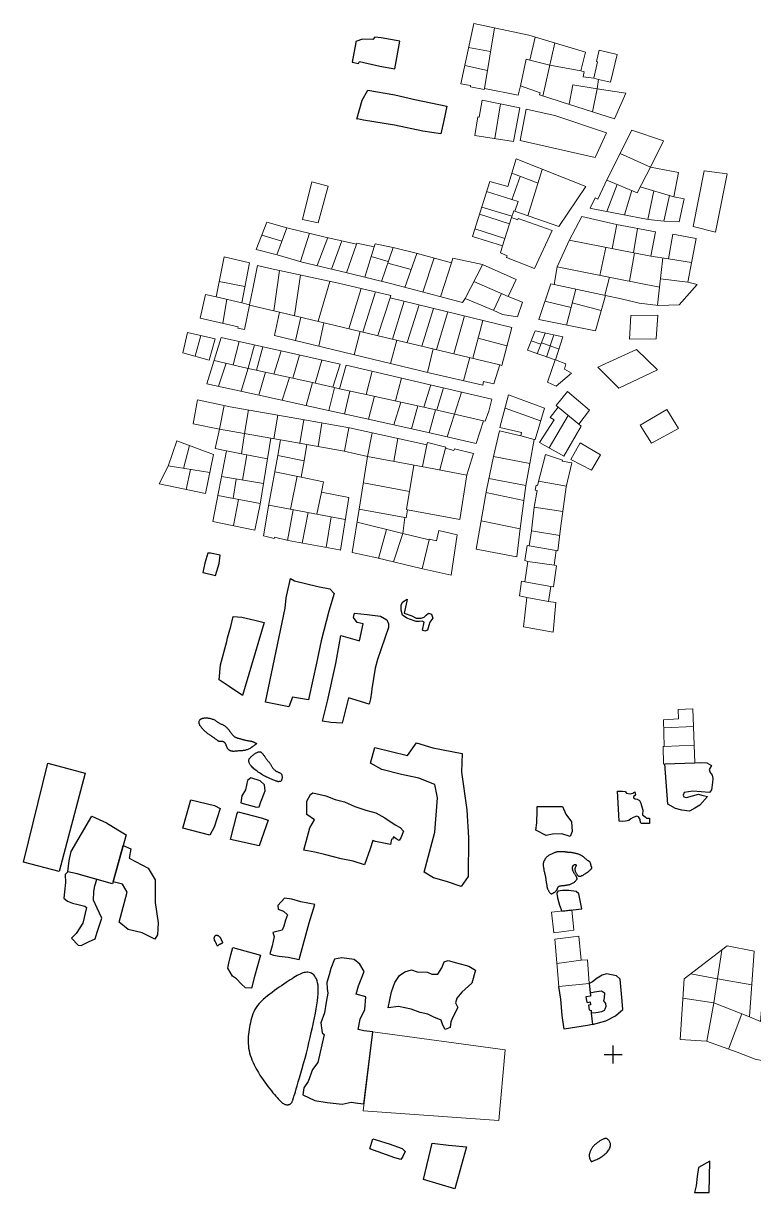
# Model space of a CAD drawing. Header units: inches. Extents: x 102725 to 104121, y 387536 to 388889.
# Drawn here: x 103003.2 to 103246.9, y 388153.8 to 388544.4 of the extents above; entities that cross this region are included whole.
import ezdxf

# ---------------------------------------------------------------- set-up
doc = ezdxf.new("R2010")
doc.units = ezdxf.units.IN
doc.header["$LTSCALE"] = 20
doc.layers.add('0_Croix', color=7, linetype='Continuous')
doc.layers.add('Débri', color=6, linetype='Continuous')
for name, color, linetype, lineweight in [('PBDUR', 62, 'Continuous', 0), ('PBDUR-ARRIERE', 3, 'Continuous', 0), ('PBDUR-DROIT', 2, 'Continuous', 0), ('PBDUR-FACE', 1, 'Continuous', 0), ('PBDUR-GAUCH', 6, 'Continuous', 0), ('PBDUR-SEPARATION', 5, 'Continuous', 0)]:
    doc.layers.add(name, color=color, linetype=linetype, lineweight=lineweight)

msp = doc.modelspace()

# ---------------------------------------------------------------- linework, layer by layer
at = {"layer": '0_Croix'}
for p, q in [((103200, 388197), (103200, 388203)), ((103197, 388200), (103203, 388200))]:
    msp.add_line(p, q, dxfattribs=at)
at = {"layer": 'Débri', "flags": 128}
for points in [[(103114.12, 388537.96), (103112.97, 388531.39), (103115.06, 388531.01), (103115.4, 388531.62), (103122.15, 388530.14), (103127.13, 388529.25), (103128.88, 388538.47), (103122.61, 388539.53), (103120.49, 388539.78), (103119.8, 388538.97), (103116.34, 388539.08), (103114.19, 388538.36)], [(103114.51, 388512.41), (103116.23, 388518.76), (103118.18, 388522.11), (103127.13, 388520.48), (103133.88, 388518.94), (103144.51, 388516.78), (103143.5, 388512.01), (103142.48, 388507.56), (103136.48, 388508.35), (103127.09, 388510.43), (103116.72, 388512.1), (103114.69, 388512.5)], [(103063.24, 388360.95), (103067.36, 388360), (103068.56, 388363.99), (103068.93, 388366.81), (103065.69, 388367.4), (103064.73, 388367.42), (103063.78, 388364.12), (103063.06, 388361)], [(103090.6, 388349.11), (103090.9, 388352.52), (103092.33, 388358.92), (103093.69, 388358.2), (103101.47, 388356.35), (103105.45, 388355.51), (103106.93, 388353.94), (103105.17, 388348.11), (103102.58, 388338.12), (103101, 388330.72), (103098.6, 388319.52), (103098.35, 388318.42), (103096.98, 388318.7), (103093.03, 388319.35), (103091.82, 388316.14), (103084.04, 388317.71)], [(103138.45, 388347.36), (103139.41, 388347.08), (103139.84, 388345.72), (103138.9, 388344.38), (103138.5, 388343.29), (103138.09, 388341.68), (103137.23, 388341.35), (103136.37, 388341.7), (103136.95, 388344.38), (103136.25, 388344.76), (103135.36, 388344.56), (103134.33, 388344.56), (103132.35, 388345.29), (103131.19, 388345.67), (103129.77, 388346.68), (103129.29, 388348.4), (103129.27, 388350.22), (103129.8, 388351.15), (103131.25, 388352.05), (103131.21, 388351.45), (103130.27, 388347.38), (103132.89, 388346.49), (103134.25, 388345.7), (103135.9, 388345.74), (103136.9, 388346.02), (103137.57, 388346.68), (103138.45, 388347.36)], [(103076.3, 388319.9), (103071.92, 388322.93), (103068.6, 388325.12), (103069.04, 388330.1), (103071.16, 388337.93), (103071.33, 388339.18), (103072.43, 388342.96), (103073.26, 388346.25), (103076.07, 388346.11), (103080.41, 388345.07), (103083.56, 388344.24)], [(103125.07, 388342.66), (103121.33, 388331.87), (103120.65, 388329.02), (103119.5, 388322.13), (103119.36, 388321.04), (103119.1, 388318.79), (103118.56, 388317.04), (103111.69, 388319.08), (103109.54, 388310.66), (103105.84, 388310.88), (103103.05, 388311.32), (103104.67, 388317.98), (103107.47, 388330.56), (103109.14, 388339.88), (103115.43, 388338.19), (103116.63, 388343.88), (103114.62, 388344.23), (103113.33, 388345.98), (103113.7, 388347.42), (103117.97, 388346.98), (103122.42, 388346.35), (103124.54, 388345.15), (103125.1, 388343.88)], [(103078.86, 388302.24), (103078.6, 388302.1), (103078.34, 388301.98), (103078.09, 388301.87), (103077.84, 388301.77), (103077.59, 388301.69), (103077.34, 388301.62), (103077.09, 388301.57), (103076.83, 388301.52), (103076.57, 388301.48), (103076.3, 388301.45), (103076.03, 388301.43), (103075.76, 388301.41), (103075.5, 388301.39), (103075.23, 388301.38), (103074.97, 388301.36), (103074.71, 388301.35), (103074.47, 388301.32), (103074.23, 388301.3), (103074, 388301.28), (103073.77, 388301.26), (103073.55, 388301.24), (103073.35, 388301.23), (103073.15, 388301.23), (103072.95, 388301.25), (103072.77, 388301.27), (103072.6, 388301.31), (103072.43, 388301.37), (103072.27, 388301.43), (103072.13, 388301.51), (103071.99, 388301.59), (103071.86, 388301.68), (103071.74, 388301.78), (103071.63, 388301.88), (103071.53, 388301.99), (103071.44, 388302.11), (103071.36, 388302.23), (103071.28, 388302.35), (103071.22, 388302.48), (103071.16, 388302.6), (103071.1, 388302.73), (103071.06, 388302.86), (103071.01, 388302.98), (103070.97, 388303.11), (103070.93, 388303.23), (103070.89, 388303.35), (103070.85, 388303.47), (103070.81, 388303.58), (103070.76, 388303.68), (103070.71, 388303.78), (103070.64, 388303.87), (103070.58, 388303.96), (103070.51, 388304.04), (103070.44, 388304.11), (103070.36, 388304.18), (103070.28, 388304.24), (103070.21, 388304.29), (103070.13, 388304.34), (103070.05, 388304.38), (103069.97, 388304.41), (103069.88, 388304.44), (103069.8, 388304.47), (103069.71, 388304.48), (103069.61, 388304.5), (103069.52, 388304.5), (103069.42, 388304.51), (103069.31, 388304.51), (103069.21, 388304.5), (103069.1, 388304.5), (103068.99, 388304.5), (103068.89, 388304.51), (103068.79, 388304.51), (103068.69, 388304.53), (103068.59, 388304.55), (103068.5, 388304.58), (103068.41, 388304.62), (103068.32, 388304.67), (103068.22, 388304.73), (103068.12, 388304.8), (103068.01, 388304.88), (103067.88, 388304.97), (103067.74, 388305.07), (103067.58, 388305.19), (103067.42, 388305.31), (103067.24, 388305.44), (103067.06, 388305.57), (103066.87, 388305.71), (103066.68, 388305.84), (103066.48, 388305.98), (103066.29, 388306.12), (103066.1, 388306.25), (103065.9, 388306.38), (103065.71, 388306.51), (103065.53, 388306.64), (103065.34, 388306.77), (103065.17, 388306.89), (103064.99, 388307.01), (103064.82, 388307.13), (103064.66, 388307.25), (103064.5, 388307.36), (103064.34, 388307.48), (103064.19, 388307.61), (103064.03, 388307.73), (103063.88, 388307.87), (103063.72, 388308.01), (103063.56, 388308.17), (103063.4, 388308.33), (103063.25, 388308.5), (103063.09, 388308.67), (103062.93, 388308.85), (103062.78, 388309.03), (103062.64, 388309.22), (103062.5, 388309.4), (103062.38, 388309.57), (103062.26, 388309.75), (103062.15, 388309.92), (103062.06, 388310.09), (103061.98, 388310.26), (103061.92, 388310.42), (103061.87, 388310.59), (103061.85, 388310.75), (103061.84, 388310.9), (103061.85, 388311.06), (103061.88, 388311.21), (103061.92, 388311.35), (103061.98, 388311.49), (103062.04, 388311.62), (103062.12, 388311.73), (103062.2, 388311.84), (103062.29, 388311.93), (103062.38, 388312.02), (103062.49, 388312.09), (103062.6, 388312.15), (103062.73, 388312.21), (103062.88, 388312.25), (103063.04, 388312.29), (103063.22, 388312.33), (103063.42, 388312.36), (103063.63, 388312.38), (103063.87, 388312.4), (103064.11, 388312.4), (103064.37, 388312.4), (103064.63, 388312.39), (103064.9, 388312.36), (103065.17, 388312.33), (103065.44, 388312.27), (103065.71, 388312.21), (103065.98, 388312.13), (103066.24, 388312.04), (103066.49, 388311.94), (103066.73, 388311.83), (103066.96, 388311.72), (103067.18, 388311.6), (103067.38, 388311.47), (103067.57, 388311.34), (103067.75, 388311.21), (103067.92, 388311.08), (103068.1, 388310.96), (103068.27, 388310.84), (103068.44, 388310.72), (103068.62, 388310.62), (103068.81, 388310.52), (103069.01, 388310.43), (103069.22, 388310.35), (103069.42, 388310.27), (103069.63, 388310.18), (103069.83, 388310.09), (103070.04, 388310), (103070.23, 388309.89), (103070.42, 388309.77), (103070.6, 388309.63), (103070.78, 388309.48), (103070.96, 388309.31), (103071.13, 388309.13), (103071.31, 388308.93), (103071.49, 388308.73), (103071.67, 388308.5), (103071.85, 388308.27), (103072.04, 388308.02), (103072.23, 388307.78), (103072.42, 388307.53), (103072.6, 388307.29), (103072.78, 388307.07), (103072.94, 388306.86), (103073.08, 388306.68), (103073.22, 388306.52), (103073.33, 388306.39), (103073.45, 388306.28), (103073.56, 388306.18), (103073.68, 388306.1), (103073.8, 388306.03), (103073.95, 388305.96), (103074.11, 388305.9), (103074.29, 388305.83), (103074.5, 388305.76), (103074.72, 388305.69), (103074.95, 388305.63), (103075.17, 388305.56), (103075.4, 388305.5), (103075.61, 388305.44), (103075.81, 388305.38), (103075.98, 388305.32), (103076.13, 388305.28), (103076.28, 388305.23), (103076.42, 388305.19), (103076.56, 388305.15), (103076.7, 388305.1), (103076.86, 388305.07), (103077.03, 388305.03), (103077.23, 388304.98), (103077.45, 388304.94), (103077.67, 388304.9), (103077.91, 388304.86), (103078.14, 388304.82), (103078.37, 388304.78), (103078.59, 388304.75), (103078.8, 388304.71), (103078.98, 388304.68), (103079.15, 388304.65), (103079.3, 388304.62), (103079.44, 388304.58), (103079.57, 388304.55), (103079.7, 388304.51), (103079.82, 388304.46), (103079.95, 388304.41), (103080.08, 388304.35), (103080.21, 388304.29), (103080.35, 388304.22), (103080.47, 388304.15), (103080.6, 388304.09), (103080.71, 388304.02), (103080.81, 388303.97), (103080.89, 388303.92), (103080.96, 388303.88), (103081, 388303.85), (103081.03, 388303.81), (103081.02, 388303.78), (103080.99, 388303.74), (103080.93, 388303.68), (103080.84, 388303.61), (103080.71, 388303.51), (103080.55, 388303.39), (103080.36, 388303.25), (103080.14, 388303.09), (103079.9, 388302.92), (103079.65, 388302.74), (103079.39, 388302.57), (103079.12, 388302.4)], [(103119.02, 388297.31), (103120.51, 388302.47), (103131.42, 388299.83), (103134.41, 388304.08), (103139.8, 388302.36), (103149.67, 388300.56), (103149.4, 388294.33), (103151.17, 388281.7), (103151.75, 388272.4), (103151.63, 388259.43), (103149.34, 388256.11), (103144.4, 388257.71), (103140.03, 388258.98), (103136.93, 388260.93), (103140.49, 388274.24), (103141.41, 388285.72), (103140.49, 388290.19), (103135.21, 388292.26), (103129.35, 388293.52), (103122.81, 388295.13)], [(103084.81, 388292.46), (103084.39, 388292.66), (103083.98, 388292.87), (103083.57, 388293.09), (103083.17, 388293.31), (103082.77, 388293.55), (103082.37, 388293.8), (103081.98, 388294.05), (103081.6, 388294.31), (103081.22, 388294.58), (103080.85, 388294.86), (103080.5, 388295.14), (103080.17, 388295.42), (103079.86, 388295.7), (103079.57, 388295.98), (103079.32, 388296.25), (103079.1, 388296.51), (103078.92, 388296.76), (103078.77, 388297), (103078.65, 388297.23), (103078.57, 388297.44), (103078.51, 388297.65), (103078.47, 388297.83), (103078.45, 388298.01), (103078.45, 388298.17), (103078.46, 388298.32), (103078.49, 388298.45), (103078.53, 388298.58), (103078.58, 388298.7), (103078.66, 388298.82), (103078.74, 388298.94), (103078.85, 388299.07), (103078.97, 388299.2), (103079.11, 388299.34), (103079.27, 388299.49), (103079.44, 388299.64), (103079.62, 388299.8), (103079.8, 388299.96), (103079.99, 388300.11), (103080.18, 388300.25), (103080.36, 388300.38), (103080.54, 388300.5), (103080.72, 388300.61), (103080.88, 388300.71), (103081.05, 388300.79), (103081.2, 388300.86), (103081.35, 388300.93), (103081.5, 388300.98), (103081.64, 388301.02), (103081.77, 388301.06), (103081.9, 388301.08), (103082.03, 388301.09), (103082.16, 388301.09), (103082.29, 388301.06), (103082.41, 388301.01), (103082.54, 388300.94), (103082.68, 388300.84), (103082.81, 388300.71), (103082.95, 388300.56), (103083.1, 388300.39), (103083.24, 388300.2), (103083.38, 388300.01), (103083.52, 388299.81), (103083.66, 388299.61), (103083.79, 388299.42), (103083.92, 388299.24), (103084.04, 388299.07), (103084.16, 388298.91), (103084.27, 388298.76), (103084.38, 388298.61), (103084.5, 388298.47), (103084.61, 388298.33), (103084.72, 388298.18), (103084.84, 388298.04), (103084.95, 388297.89), (103085.07, 388297.74), (103085.19, 388297.59), (103085.31, 388297.43), (103085.42, 388297.27), (103085.54, 388297.09), (103085.66, 388296.91), (103085.78, 388296.72), (103085.89, 388296.53), (103086.01, 388296.33), (103086.13, 388296.13), (103086.26, 388295.93), (103086.39, 388295.74), (103086.53, 388295.55), (103086.68, 388295.37), (103086.83, 388295.2), (103087, 388295.05), (103087.18, 388294.91), (103087.36, 388294.78), (103087.54, 388294.66), (103087.73, 388294.55), (103087.92, 388294.45), (103088.11, 388294.36), (103088.29, 388294.28), (103088.48, 388294.21), (103088.65, 388294.13), (103088.81, 388294.05), (103088.97, 388293.97), (103089.11, 388293.87), (103089.23, 388293.75), (103089.33, 388293.61), (103089.41, 388293.46), (103089.46, 388293.28), (103089.51, 388293.08), (103089.53, 388292.88), (103089.54, 388292.68), (103089.54, 388292.47), (103089.52, 388292.28), (103089.5, 388292.1), (103089.48, 388291.94), (103089.44, 388291.79), (103089.4, 388291.67), (103089.36, 388291.55), (103089.3, 388291.46), (103089.24, 388291.38), (103089.16, 388291.31), (103089.08, 388291.25), (103088.99, 388291.21), (103088.89, 388291.17), (103088.79, 388291.15), (103088.69, 388291.13), (103088.59, 388291.12), (103088.49, 388291.11), (103088.41, 388291.1), (103088.34, 388291.1), (103088.28, 388291.1), (103088.23, 388291.1), (103088.18, 388291.1), (103088.12, 388291.12), (103088.04, 388291.14), (103087.94, 388291.18), (103087.79, 388291.23), (103087.61, 388291.3), (103087.37, 388291.39), (103087.09, 388291.5), (103086.76, 388291.62), (103086.41, 388291.76), (103086.03, 388291.92), (103085.63, 388292.09), (103085.22, 388292.27)], [(103003.22, 388264.23), (103011.36, 388297.24), (103023.85, 388294), (103015.15, 388261.15)], [(103082.46, 388284.37), (103083.91, 388288.08), (103083.64, 388290.02), (103082.24, 388291.35), (103079.07, 388292.41), (103077.98, 388291.45), (103077.32, 388288.35), (103076.13, 388286.37), (103075.83, 388284.02), (103081.02, 388282.64), (103081.84, 388282.74), (103082.46, 388284.37)], [(103096.85, 388268.26), (103098.82, 388275.67), (103100.34, 388278.35), (103097.83, 388280.18), (103097.79, 388284.56), (103099.07, 388286.8), (103099.78, 388287.36), (103104.18, 388286.41), (103107.26, 388285.2), (103110.39, 388284.35), (103113.83, 388282.86), (103117.52, 388281.62), (103120.82, 388280.73), (103123.83, 388279.07), (103127.24, 388276.72), (103128.91, 388275.77), (103130.08, 388274.6), (103129.19, 388272.4), (103128.63, 388271.45), (103127.62, 388272.01), (103126.69, 388272.63), (103126.52, 388272.07), (103126.38, 388271.79), (103126.02, 388271.9), (103125.68, 388270.11), (103120.75, 388271.11), (103119.84, 388271.51), (103118.92, 388268.65), (103117.09, 388263.35), (103113.3, 388264.5), (103109.23, 388265.36), (103104.12, 388266.66), (103100.45, 388267.52)], [(103202.05, 388277.92), (103201.68, 388284.09), (103201.51, 388287.9), (103203.14, 388287.97), (103204.08, 388287.83), (103204.52, 388287.29), (103205.66, 388286.99), (103206.57, 388287.29), (103207.25, 388287.73), (103207.51, 388286.83), (103207.11, 388286.39), (103206.86, 388286.1), (103206.79, 388285.69), (103207.35, 388285.33), (103208.03, 388285.25), (103208.77, 388284.77), (103209.24, 388283.92), (103209.63, 388282.68), (103209.94, 388281.62), (103209.86, 388279.99), (103210.75, 388279.31), (103211.1, 388278.9), (103212.19, 388278.89), (103212.17, 388277.18), (103211.03, 388277.19), (103209.43, 388277.16), (103209.19, 388277.46), (103209.01, 388278.48), (103208.74, 388279.07), (103208.45, 388279.31), (103207.97, 388279.56), (103206.73, 388279.17), (103205.95, 388278.7), (103205.23, 388278.16), (103204.19, 388277.91), (103203.15, 388277.79), (103202.05, 388277.92)], [(103056.41, 388275.6), (103059.06, 388285.06), (103067, 388283.13), (103068.9, 388282.13), (103066.93, 388275.92), (103065.46, 388273.24), (103056.41, 388275.6)], [(103174.7, 388282.81), (103183.09, 388282.81), (103184.2, 388280.24), (103186.1, 388277.74), (103186.31, 388274.49), (103185.72, 388272.76), (103182.89, 388273.65), (103179.81, 388273.56), (103177.65, 388273.18), (103174.23, 388274.91), (103174.57, 388277.36), (103174.64, 388281.5), (103174.7, 388282.81)], [(103021.16, 388260.28), (103018.05, 388260.97), (103018.47, 388264.75), (103019.21, 388267.83), (103026.06, 388279.63), (103030.96, 388277.34), (103034.75, 388274.97), (103037.51, 388273.39), (103033.96, 388260.6), (103033, 388256.98)], [(103072.36, 388271.83), (103074.56, 388280.5), (103074.87, 388281.08), (103082.61, 388279.04), (103084.86, 388278.26), (103081.87, 388269.69), (103072.36, 388271.83)], [(103035.19, 388244.19), (103037.86, 388254.19), (103036.33, 388256.87), (103033.19, 388257.7), (103036.51, 388269.79), (103039.06, 388268.67), (103038.5, 388265.51), (103044.85, 388262.18), (103047.23, 388258.32), (103047.23, 388250.74), (103048.17, 388243.99), (103048.02, 388239.98), (103047.13, 388238.55), (103042.87, 388240.63), (103038.16, 388241.72)], [(103180.66, 388254.32), (103180.78, 388254.43), (103180.89, 388254.54), (103180.99, 388254.65), (103181.08, 388254.77), (103181.16, 388254.89), (103181.23, 388255.01), (103181.3, 388255.13), (103181.35, 388255.25), (103181.4, 388255.36), (103181.45, 388255.47), (103181.49, 388255.58), (103181.53, 388255.68), (103181.58, 388255.77), (103181.63, 388255.86), (103181.68, 388255.94), (103181.75, 388256.01), (103181.82, 388256.08), (103181.91, 388256.13), (103182.01, 388256.18), (103182.12, 388256.22), (103182.25, 388256.26), (103182.39, 388256.29), (103182.54, 388256.32), (103182.71, 388256.35), (103182.89, 388256.38), (103183.08, 388256.4), (103183.29, 388256.43), (103183.51, 388256.45), (103183.73, 388256.48), (103183.96, 388256.5), (103184.19, 388256.53), (103184.42, 388256.56), (103184.65, 388256.6), (103184.87, 388256.64), (103185.1, 388256.68), (103185.33, 388256.73), (103185.55, 388256.79), (103185.78, 388256.87), (103186, 388256.95), (103186.23, 388257.05), (103186.45, 388257.17), (103186.67, 388257.3), (103186.88, 388257.44), (103187.08, 388257.59), (103187.27, 388257.74), (103187.44, 388257.89), (103187.59, 388258.04), (103187.71, 388258.18), (103187.81, 388258.32), (103187.88, 388258.45), (103187.93, 388258.57), (103187.96, 388258.69), (103187.97, 388258.81), (103187.95, 388258.93), (103187.92, 388259.05), (103187.87, 388259.17), (103187.81, 388259.3), (103187.73, 388259.44), (103187.64, 388259.58), (103187.55, 388259.73), (103187.44, 388259.88), (103187.34, 388260.04), (103187.24, 388260.19), (103187.14, 388260.35), (103187.04, 388260.51), (103186.95, 388260.68), (103186.86, 388260.84), (103186.78, 388261), (103186.7, 388261.17), (103186.64, 388261.33), (103186.58, 388261.49), (103186.53, 388261.64), (103186.49, 388261.8), (103186.46, 388261.95), (103186.44, 388262.09), (103186.43, 388262.24), (103186.43, 388262.37), (103186.45, 388262.5), (103186.47, 388262.63), (103186.51, 388262.75), (103186.56, 388262.87), (103186.62, 388262.97), (103186.7, 388263.07), (103186.77, 388263.16), (103186.86, 388263.24), (103186.95, 388263.31), (103187.04, 388263.36), (103187.13, 388263.4), (103187.21, 388263.42), (103187.3, 388263.44), (103187.38, 388263.43), (103187.45, 388263.42), (103187.52, 388263.4), (103187.58, 388263.37), (103187.63, 388263.33), (103187.66, 388263.28), (103187.68, 388263.23), (103187.69, 388263.17), (103187.69, 388263.11), (103187.68, 388263.04), (103187.66, 388262.97), (103187.62, 388262.89), (103187.58, 388262.81), (103187.53, 388262.72), (103187.48, 388262.62), (103187.42, 388262.51), (103187.36, 388262.4), (103187.31, 388262.27), (103187.27, 388262.14), (103187.24, 388261.99), (103187.23, 388261.82), (103187.25, 388261.64), (103187.29, 388261.45), (103187.36, 388261.24), (103187.44, 388261.03), (103187.55, 388260.82), (103187.66, 388260.6), (103187.78, 388260.4), (103187.9, 388260.21), (103188.01, 388260.04), (103188.12, 388259.9), (103188.23, 388259.77), (103188.34, 388259.67), (103188.44, 388259.59), (103188.55, 388259.54), (103188.67, 388259.5), (103188.79, 388259.49), (103188.93, 388259.5), (103189.08, 388259.52), (103189.25, 388259.57), (103189.43, 388259.64), (103189.62, 388259.72), (103189.82, 388259.82), (103190.03, 388259.93), (103190.25, 388260.06), (103190.47, 388260.2), (103190.71, 388260.35), (103190.94, 388260.51), (103191.18, 388260.68), (103191.41, 388260.85), (103191.63, 388261.02), (103191.85, 388261.18), (103192.04, 388261.34), (103192.22, 388261.49), (103192.38, 388261.63), (103192.52, 388261.76), (103192.63, 388261.87), (103192.72, 388261.98), (103192.8, 388262.08), (103192.86, 388262.17), (103192.89, 388262.25), (103192.92, 388262.32), (103192.92, 388262.38), (103192.92, 388262.45), (103192.9, 388262.51), (103192.87, 388262.57), (103192.84, 388262.64), (103192.8, 388262.72), (103192.76, 388262.81), (103192.72, 388262.92), (103192.69, 388263.05), (103192.66, 388263.19), (103192.62, 388263.33), (103192.59, 388263.49), (103192.55, 388263.64), (103192.5, 388263.8), (103192.45, 388263.94), (103192.38, 388264.07), (103192.3, 388264.19), (103192.21, 388264.3), (103192.11, 388264.39), (103192, 388264.48), (103191.88, 388264.56), (103191.76, 388264.64), (103191.63, 388264.72), (103191.5, 388264.8), (103191.37, 388264.89), (103191.24, 388264.99), (103191.11, 388265.09), (103190.98, 388265.2), (103190.84, 388265.31), (103190.71, 388265.42), (103190.58, 388265.53), (103190.46, 388265.64), (103190.33, 388265.75), (103190.2, 388265.87), (103190.08, 388265.97), (103189.95, 388266.08), (103189.82, 388266.19), (103189.68, 388266.29), (103189.54, 388266.38), (103189.39, 388266.47), (103189.23, 388266.56), (103189.06, 388266.64), (103188.88, 388266.72), (103188.7, 388266.79), (103188.5, 388266.86), (103188.3, 388266.93), (103188.09, 388266.99), (103187.87, 388267.05), (103187.64, 388267.11), (103187.42, 388267.16), (103187.18, 388267.22), (103186.95, 388267.26), (103186.72, 388267.31), (103186.5, 388267.35), (103186.29, 388267.38), (103186.08, 388267.41), (103185.89, 388267.43), (103185.71, 388267.45), (103185.54, 388267.46), (103185.38, 388267.47), (103185.23, 388267.48), (103185.08, 388267.49), (103184.94, 388267.5), (103184.8, 388267.51), (103184.66, 388267.53), (103184.53, 388267.54), (103184.4, 388267.56), (103184.27, 388267.59), (103184.13, 388267.61), (103184, 388267.63), (103183.87, 388267.64), (103183.73, 388267.66), (103183.6, 388267.67), (103183.46, 388267.68), (103183.31, 388267.69), (103183.17, 388267.7), (103183.02, 388267.7), (103182.87, 388267.7), (103182.72, 388267.71), (103182.56, 388267.71), (103182.4, 388267.71), (103182.23, 388267.71), (103182.06, 388267.7), (103181.89, 388267.7), (103181.71, 388267.68), (103181.53, 388267.66), (103181.34, 388267.63), (103181.14, 388267.59), (103180.94, 388267.53), (103180.73, 388267.47), (103180.52, 388267.4), (103180.3, 388267.31), (103180.07, 388267.22), (103179.85, 388267.12), (103179.62, 388267.01), (103179.39, 388266.9), (103179.15, 388266.79), (103178.92, 388266.67), (103178.7, 388266.54), (103178.48, 388266.41), (103178.28, 388266.28), (103178.09, 388266.15), (103177.91, 388266.01), (103177.75, 388265.87), (103177.62, 388265.73), (103177.51, 388265.59), (103177.41, 388265.45), (103177.33, 388265.31), (103177.25, 388265.17), (103177.19, 388265.04), (103177.13, 388264.91), (103177.07, 388264.79), (103177, 388264.67), (103176.94, 388264.56), (103176.89, 388264.45), (103176.83, 388264.33), (103176.78, 388264.2), (103176.74, 388264.05), (103176.71, 388263.88), (103176.7, 388263.68), (103176.69, 388263.45), (103176.7, 388263.2), (103176.72, 388262.93), (103176.75, 388262.64), (103176.79, 388262.34), (103176.84, 388262.03), (103176.89, 388261.73), (103176.94, 388261.43), (103177, 388261.15), (103177.06, 388260.87), (103177.12, 388260.61), (103177.18, 388260.36), (103177.24, 388260.11), (103177.3, 388259.87), (103177.35, 388259.63), (103177.4, 388259.4), (103177.44, 388259.17), (103177.47, 388258.95), (103177.51, 388258.73), (103177.54, 388258.52), (103177.57, 388258.31), (103177.59, 388258.1), (103177.62, 388257.9), (103177.65, 388257.71), (103177.68, 388257.52), (103177.72, 388257.33), (103177.75, 388257.15), (103177.78, 388256.98), (103177.81, 388256.82), (103177.84, 388256.66), (103177.87, 388256.51), (103177.89, 388256.36), (103177.91, 388256.23), (103177.92, 388256.1), (103177.94, 388255.97), (103177.96, 388255.84), (103177.98, 388255.71), (103178.02, 388255.58), (103178.06, 388255.44), (103178.12, 388255.28), (103178.2, 388255.12), (103178.29, 388254.94), (103178.39, 388254.77), (103178.49, 388254.59), (103178.6, 388254.42), (103178.71, 388254.26), (103178.82, 388254.12), (103178.92, 388254), (103179, 388253.9), (103179.08, 388253.82), (103179.15, 388253.77), (103179.21, 388253.73), (103179.26, 388253.7), (103179.3, 388253.68), (103179.33, 388253.67), (103179.36, 388253.66), (103179.38, 388253.66), (103179.4, 388253.66), (103179.42, 388253.66), (103179.45, 388253.67), (103179.48, 388253.68), (103179.52, 388253.69), (103179.58, 388253.72), (103179.65, 388253.75), (103179.75, 388253.79), (103179.86, 388253.84), (103179.98, 388253.9), (103180.11, 388253.97), (103180.25, 388254.05), (103180.39, 388254.13), (103180.53, 388254.22)], [(103019.32, 388238.79), (103021.55, 388236.47), (103022.47, 388236.43), (103024.95, 388237.6), (103027.19, 388238.57), (103027.85, 388240.87), (103029.42, 388245.55), (103027.78, 388248.82), (103026.59, 388251.56), (103026.75, 388254.45), (103027.06, 388256.26), (103027.68, 388258.46), (103021.16, 388260.28), (103018.05, 388260.97), (103017.13, 388260.15), (103017.26, 388257.42), (103016.97, 388254.33), (103016.72, 388252.23), (103017.9, 388251.21), (103019.6, 388250.57), (103021.99, 388249.92), (103023.77, 388249.5), (103024.31, 388249.09), (103023.02, 388243.8), (103020.88, 388240.38), (103019.32, 388238.79)], [(103086.64, 388233.17), (103088.56, 388232.82), (103091.53, 388232.47), (103095.23, 388231.76), (103098.63, 388243.98), (103100.49, 388250.07), (103095.85, 388251.01), (103092.78, 388251.86), (103090.31, 388252.21), (103088.17, 388249.77), (103088.28, 388248.49), (103090.07, 388247.81), (103091.37, 388246.64), (103090.65, 388244.82), (103090.16, 388242.8), (103089.58, 388241.51), (103086.45, 388240.72), (103086.87, 388239.38), (103086.18, 388236.32), (103085.42, 388233.64), (103086.64, 388233.17)], [(103182.84, 388247.9), (103189.52, 388248.61), (103188.6, 388253.61), (103187.63, 388254.38), (103185.26, 388254.76), (103183.12, 388254.76), (103181.6, 388254.5), (103181.26, 388253.7), (103181.46, 388252.33), (103182.17, 388249.87), (103182.84, 388247.9)], [(103096.49, 388186.53), (103100.47, 388184.61), (103104.62, 388183.9), (103109.54, 388183.43), (103112.57, 388184.04), (103114.77, 388183.73), (103116.84, 388183.47), (103119.84, 388207.55), (103116.79, 388207.93), (103114.9, 388208.31), (103115.59, 388211.74), (103117.13, 388215.02), (103117.54, 388219.24), (103114.29, 388220.09), (103115.03, 388222.95), (103115.91, 388225.14), (103116.93, 388227.74), (103115.47, 388230.18), (103113.64, 388231.67), (103109.51, 388232.21), (103107, 388231.84), (103105.78, 388228.72), (103105.2, 388226.59), (103104.49, 388224.02), (103104.59, 388222.05), (103104.83, 388220.43), (103104.26, 388217.48), (103103.65, 388213.89), (103102.46, 388210.51), (103102.88, 388207.24), (103103.64, 388206.65), (103101.46, 388197.29), (103099.69, 388194.99), (103098.29, 388190.94), (103096.79, 388188.83), (103096.49, 388186.53)], [(103124.9, 388215.61), (103126.02, 388220.93), (103127.14, 388224), (103128.71, 388226.41), (103130.51, 388227.59), (103132.69, 388228.26), (103134.65, 388227.59), (103138.07, 388227.47), (103139.52, 388226.8), (103141.48, 388226.86), (103142.83, 388228.93), (103143.67, 388230.89), (103144.96, 388231.34), (103147.7, 388230.55), (103151.9, 388229.49), (103154.09, 388228.15), (103152.85, 388223.84), (103149.49, 388220.76), (103147.87, 388218.8), (103147.36, 388217.23), (103148.2, 388215.66), (103146.47, 388212.42), (103145.85, 388210.85), (103145.63, 388209), (103144, 388208.33), (103143.16, 388209.79), (103142.66, 388211.47), (103140.2, 388212.47), (103138.23, 388213.48), (103135.6, 388213.98), (103132.63, 388215.16), (103128.38, 388216)], [(103097.19, 388198.7), (103097.64, 388200.43), (103098.08, 388202.17), (103098.51, 388203.91), (103098.91, 388205.64), (103099.3, 388207.35), (103099.67, 388209.03), (103100.02, 388210.66), (103100.34, 388212.24), (103100.64, 388213.76), (103100.91, 388215.21), (103101.14, 388216.59), (103101.33, 388217.89), (103101.47, 388219.11), (103101.57, 388220.25), (103101.62, 388221.3), (103101.61, 388222.26), (103101.53, 388223.13), (103101.4, 388223.91), (103101.22, 388224.59), (103100.99, 388225.2), (103100.73, 388225.72), (103100.43, 388226.17), (103100.1, 388226.54), (103099.75, 388226.85), (103099.38, 388227.09), (103099, 388227.27), (103098.6, 388227.38), (103098.19, 388227.45), (103097.77, 388227.46), (103097.34, 388227.42), (103096.9, 388227.34), (103096.45, 388227.21), (103096, 388227.04), (103095.53, 388226.84), (103095.05, 388226.6), (103094.54, 388226.32), (103094.01, 388226.01), (103093.46, 388225.66), (103092.86, 388225.28), (103092.23, 388224.88), (103091.56, 388224.44), (103090.85, 388223.97), (103090.11, 388223.48), (103089.34, 388222.96), (103088.56, 388222.43), (103087.77, 388221.88), (103086.97, 388221.31), (103086.18, 388220.73), (103085.4, 388220.13), (103084.63, 388219.53), (103083.89, 388218.91), (103083.18, 388218.29), (103082.52, 388217.65), (103081.9, 388217), (103081.35, 388216.33), (103080.85, 388215.65), (103080.43, 388214.96), (103080.07, 388214.25), (103079.77, 388213.54), (103079.52, 388212.81), (103079.31, 388212.08), (103079.13, 388211.33), (103078.97, 388210.58), (103078.82, 388209.82), (103078.68, 388209.06), (103078.55, 388208.29), (103078.44, 388207.52), (103078.34, 388206.74), (103078.27, 388205.97), (103078.22, 388205.19), (103078.21, 388204.42), (103078.23, 388203.64), (103078.28, 388202.87), (103078.38, 388202.1), (103078.52, 388201.33), (103078.7, 388200.55), (103078.92, 388199.77), (103079.19, 388198.97), (103079.5, 388198.17), (103079.85, 388197.35), (103080.25, 388196.51), (103080.68, 388195.67), (103081.15, 388194.82), (103081.65, 388193.97), (103082.17, 388193.12), (103082.71, 388192.29), (103083.26, 388191.47), (103083.81, 388190.68), (103084.37, 388189.91), (103084.92, 388189.17), (103085.46, 388188.47), (103085.98, 388187.8), (103086.49, 388187.18), (103086.97, 388186.6), (103087.43, 388186.07), (103087.85, 388185.59), (103088.23, 388185.16), (103088.58, 388184.79), (103088.9, 388184.47), (103089.2, 388184.19), (103089.47, 388183.96), (103089.72, 388183.76), (103089.96, 388183.6), (103090.18, 388183.47), (103090.4, 388183.37), (103090.62, 388183.29), (103090.82, 388183.24), (103091.02, 388183.21), (103091.21, 388183.2), (103091.39, 388183.2), (103091.56, 388183.21), (103091.72, 388183.24), (103091.88, 388183.27), (103092.02, 388183.31), (103092.15, 388183.36), (103092.28, 388183.42), (103092.4, 388183.49), (103092.51, 388183.58), (103092.61, 388183.69), (103092.71, 388183.82), (103092.8, 388183.96), (103092.88, 388184.12), (103092.96, 388184.29), (103093.02, 388184.46), (103093.08, 388184.63), (103093.14, 388184.79), (103093.18, 388184.93), (103093.22, 388185.05), (103093.25, 388185.15), (103093.28, 388185.25), (103093.32, 388185.39), (103093.38, 388185.58), (103093.46, 388185.86), (103093.58, 388186.26), (103093.75, 388186.81), (103093.97, 388187.53), (103094.25, 388188.45), (103094.59, 388189.55), (103094.96, 388190.81), (103095.38, 388192.21), (103095.81, 388193.72), (103096.27, 388195.32), (103096.73, 388196.99)], [(103193.18, 388210.03), (103197.57, 388211.19), (103200.81, 388212.94), (103203.25, 388215.05), (103203.05, 388217.74), (103202.37, 388225.18), (103201.11, 388226.25), (103197.79, 388226.96), (103196.36, 388226.44), (103194.68, 388225.47), (103193.18, 388224.2), (103191.99, 388223.67), (103192.32, 388220.62), (103193.84, 388220.95), (103196.08, 388221.28), (103197.1, 388220.56), (103196.99, 388218.9), (103196.77, 388217.9), (103197.42, 388216.98), (103197.6, 388216.01), (103197.22, 388215.13), (103197.01, 388214.66), (103196.18, 388214.22), (103195.04, 388213.99), (103194.22, 388213.91), (103192.72, 388213.77)], [(103118.84, 388168.45), (103119.82, 388171.8), (103125.31, 388170.17), (103129.59, 388168.54), (103130.57, 388167.56), (103129.83, 388165.89), (103129.13, 388164.86), (103127.17, 388165.51)], [(103136.78, 388158.27), (103139.57, 388170.4), (103145.08, 388169.73), (103151.05, 388169.15), (103147.2, 388155.15)], [(103195.59, 388165.47), (103195.96, 388165.69), (103196.33, 388165.94), (103196.69, 388166.2), (103197.05, 388166.47), (103197.39, 388166.76), (103197.71, 388167.06), (103198, 388167.36), (103198.27, 388167.66), (103198.5, 388167.97), (103198.69, 388168.27), (103198.85, 388168.57), (103198.98, 388168.87), (103199.07, 388169.16), (103199.13, 388169.44), (103199.15, 388169.72), (103199.14, 388169.99), (103199.1, 388170.25), (103199.03, 388170.5), (103198.93, 388170.74), (103198.82, 388170.95), (103198.69, 388171.15), (103198.55, 388171.33), (103198.41, 388171.49), (103198.27, 388171.62), (103198.13, 388171.73), (103197.99, 388171.81), (103197.86, 388171.87), (103197.72, 388171.9), (103197.57, 388171.91), (103197.42, 388171.9), (103197.26, 388171.87), (103197.09, 388171.81), (103196.9, 388171.75), (103196.7, 388171.66), (103196.48, 388171.57), (103196.27, 388171.46), (103196.05, 388171.34), (103195.83, 388171.22), (103195.61, 388171.09), (103195.4, 388170.96), (103195.2, 388170.82), (103195.01, 388170.69), (103194.82, 388170.56), (103194.65, 388170.43), (103194.48, 388170.3), (103194.31, 388170.16), (103194.15, 388170.03), (103194, 388169.89), (103193.85, 388169.75), (103193.7, 388169.61), (103193.56, 388169.46), (103193.42, 388169.31), (103193.28, 388169.16), (103193.15, 388168.99), (103193.02, 388168.81), (103192.9, 388168.62), (103192.78, 388168.42), (103192.66, 388168.22), (103192.56, 388168), (103192.45, 388167.78), (103192.36, 388167.56), (103192.28, 388167.34), (103192.2, 388167.13), (103192.14, 388166.92), (103192.1, 388166.73), (103192.06, 388166.54), (103192.04, 388166.36), (103192.03, 388166.19), (103192.04, 388166.03), (103192.05, 388165.86), (103192.08, 388165.7), (103192.12, 388165.53), (103192.17, 388165.36), (103192.23, 388165.19), (103192.29, 388165.03), (103192.36, 388164.87), (103192.43, 388164.73), (103192.49, 388164.59), (103192.55, 388164.48), (103192.61, 388164.38), (103192.65, 388164.31), (103192.69, 388164.26), (103192.73, 388164.24), (103192.78, 388164.23), (103192.85, 388164.24), (103192.94, 388164.27), (103193.06, 388164.31), (103193.22, 388164.38), (103193.42, 388164.45), (103193.65, 388164.54), (103193.92, 388164.65), (103194.21, 388164.78), (103194.53, 388164.92), (103194.87, 388165.08), (103195.23, 388165.26)], [(103227.19, 388153.84), (103232.04, 388153.84), (103232.28, 388164.35), (103228.53, 388162.28), (103228, 388159.26), (103227.76, 388156.05)]]:
    msp.add_lwpolyline(points, close=True, dxfattribs=at)
for points in [[(103217.25, 388297.01), (103227.23, 388297.37), (103229.13, 388297.53), (103231.27, 388297.4), (103232.8, 388296.54), (103232.04, 388295.2), (103232.34, 388294.21), (103233.08, 388293.27), (103233.25, 388292.13), (103233.16, 388290.79), (103232.8, 388288.4), (103232.21, 388287.52), (103226.64, 388287.94), (103223.68, 388287.46), (103223.41, 388286.65), (103223.57, 388286), (103224.44, 388285.78), (103228.47, 388286.97), (103229.56, 388286.63), (103231.55, 388286.18), (103228.9, 388283.31), (103227.24, 388282.28), (103225.49, 388281.29), (103222.93, 388281.59), (103220.84, 388282.19), (103218.3, 388283.59), (103217.25, 388297.01)], [(103068.04, 388236.19), (103067.67, 388236.85), (103067.38, 388237.39), (103067.17, 388237.82), (103067.03, 388238.15), (103066.95, 388238.41), (103066.91, 388238.62), (103066.91, 388238.78), (103066.92, 388238.91), (103066.94, 388239.03), (103066.98, 388239.15), (103067.01, 388239.25), (103067.05, 388239.35), (103067.1, 388239.43), (103067.15, 388239.51), (103067.2, 388239.58), (103067.25, 388239.64), (103067.3, 388239.69), (103067.36, 388239.74), (103067.41, 388239.78), (103067.46, 388239.81), (103067.52, 388239.83), (103067.58, 388239.85), (103067.65, 388239.85), (103067.71, 388239.85), (103067.78, 388239.84), (103067.86, 388239.82), (103067.94, 388239.8), (103068.02, 388239.77), (103068.1, 388239.73), (103068.19, 388239.68), (103068.27, 388239.63), (103068.36, 388239.57), (103068.44, 388239.51), (103068.52, 388239.44), (103068.6, 388239.37), (103068.67, 388239.3), (103068.74, 388239.23), (103068.81, 388239.15), (103068.87, 388239.07), (103068.92, 388238.99), (103068.97, 388238.92), (103069.01, 388238.84), (103069.05, 388238.76), (103069.08, 388238.68), (103069.12, 388238.59), (103069.16, 388238.5), (103069.2, 388238.4), (103069.25, 388238.3), (103069.31, 388238.18), (103069.37, 388238.06), (103069.43, 388237.94), (103069.49, 388237.82), (103069.54, 388237.7), (103069.59, 388237.58), (103069.62, 388237.48), (103069.63, 388237.38), (103069.63, 388237.3), (103069.61, 388237.22), (103069.57, 388237.16), (103069.51, 388237.11), (103069.44, 388237.06), (103069.35, 388237.01), (103069.25, 388236.97), (103069.14, 388236.93), (103069.02, 388236.88), (103068.88, 388236.83), (103068.75, 388236.77), (103068.6, 388236.7), (103068.46, 388236.61), (103068.31, 388236.49), (103068.18, 388236.36), (103068.04, 388236.19)], [(103073.1, 388235.72), (103082.32, 388233.17), (103080.36, 388226.08), (103079.36, 388222.1), (103077.36, 388222.29), (103075.88, 388223.55), (103074.31, 388225.23), (103073.02, 388226.17), (103071.48, 388228.77), (103071.72, 388230.46), (103072.41, 388233.21), (103073.1, 388235.72)], [(103191.99, 388223.67), (103192.42, 388219.66), (103192.42, 388219.49), (103191, 388219.28), (103190.86, 388219.2), (103191.08, 388218), (103191.2, 388217.41), (103191.59, 388217.37), (103192.4, 388217.54), (103192.44, 388216.51), (103191.74, 388216.42), (103191.96, 388214.87), (103192.68, 388214.63), (103192.72, 388213.77), (103192.83, 388212.89), (103193.18, 388210.03), (103191.44, 388209.61), (103183.68, 388208.47), (103183.01, 388213.03), (103182.54, 388218.44), (103181.86, 388222.69)]]:
    msp.add_lwpolyline(points, dxfattribs=at)
at = {"layer": 'PBDUR', "color": 62, "linetype": 'Continuous', "lineweight": 0, "flags": 128}
for points in [[(103192.31, 388482.7), (103194.06, 388486.18), (103194.86, 388485.69), (103198.03, 388492.32), (103206.24, 388508.77)], [(103206.24, 388508.77), (103216.81, 388505.21), (103212.45, 388496.42), (103221.81, 388494.62)], [(103221.81, 388494.62), (103220.31, 388486.48), (103223.7, 388485.77), (103222.09, 388478.1)], [(103226.69, 388476.51), (103230.36, 388495.19)], [(103230.36, 388495.19), (103238.08, 388494.12)], [(103189.54, 388479.85), (103185.33, 388471.89), (103181.3, 388463.03), (103180.34, 388457.2), (103179.2, 388457.44), (103175.17, 388445.45)], [(103189.54, 388479.85), (103201.18, 388477.26), (103214.16, 388474.77), (103212.63, 388466.67), (103218.52, 388465.71), (103219.95, 388474), (103227.76, 388472.56)], [(103171.43, 388435.22), (103173.96, 388441.66)], [(103186.07, 388427.52), (103183.8, 388428.92), (103184.19, 388430.73), (103180.8, 388431.96), (103183.27, 388439.74), (103173.96, 388441.66)], [(103181.04, 388423.22), (103178.11, 388424.54), (103180.66, 388431.96), (103171.43, 388435.22)], [(103175.49, 388404.38), (103180.28, 388412), (103178.96, 388412.71), (103181.62, 388416.21), (103180.96, 388416.79), (103184.79, 388421.44)], [(103184.79, 388421.44), (103192.15, 388415.2)], [(103183.51, 388399.84), (103175.49, 388404.38)], [(103189.03, 388404.26), (103185.95, 388398.73)], [(103195.85, 388400.33), (103189.03, 388404.26)], [(103177.4, 388400.34), (103183.07, 388398.48), (103183.01, 388398.2), (103186.22, 388397.65)]]:
    msp.add_lwpolyline(points, dxfattribs=at)
at = {"layer": 'PBDUR', "linetype": 'Continuous', "lineweight": 0, "flags": 128}
msp.add_lwpolyline([(103324.56, 388182.8), (103315.48, 388188.09), (103305.27, 388193.67), (103297.25, 388197.56), (103295.88, 388193.7), (103283.46, 388197.95), (103282.06, 388193.87), (103280.07, 388194.74), (103280.86, 388196.5), (103264.82, 388203.92), (103268.87, 388211.7), (103270.68, 388229.25), (103260.53, 388231.41), (103251.11, 388233.52), (103249.22, 388211.03), (103245.49, 388212.55), (103247.05, 388234.53), (103238.1, 388236.23)], dxfattribs=at)
at = {"layer": 'PBDUR-ARRIERE', "linetype": 'Continuous', "lineweight": 0, "flags": 128}
for points in [[(103168.83, 388516.22), (103166.75, 388505)], [(103167.68, 388458.82), (103156.39, 388463.82), (103146.54, 388466.01), (103146.07, 388464.47), (103134.33, 388467.62), (103126.61, 388469.54), (103120.62, 388470.78), (103120.32, 388469.76), (103114.5, 388470.98), (103114.42, 388470.67), (103103.47, 388473.14), (103091.1, 388476.16), (103084.4, 388477.97)], [(103166.2, 388442.79), (103125.6, 388452.74), (103125.8, 388453.52), (103108.41, 388457.59), (103085.62, 388462.57), (103081.31, 388463.55), (103079.77, 388455.78), (103078.69, 388450.43), (103076.14, 388451.02), (103078.64, 388464.45), (103070.17, 388466.41)], [(103069.24, 388439.46), (103091.68, 388434.45), (103108.93, 388430.56), (103106.53, 388422.84), (103108.66, 388422.29), (103110.98, 388430.26), (103138.96, 388423.7), (103159.56, 388418.83)], [(103194.91, 388429.61), (103207.81, 388435.45)], [(103061.36, 388418.63), (103072.24, 388416.35), (103097.01, 388411.94), (103112.03, 388409.28), (103137.85, 388403.63), (103138.02, 388404.35), (103144.22, 388402.82), (103144.11, 388402.49), (103146.83, 388401.68), (103147.05, 388402.3), (103153.41, 388400.78)]]:
    msp.add_lwpolyline(points, dxfattribs=at)
at = {"layer": 'PBDUR-ARRIERE', "color": 3, "linetype": 'Continuous', "lineweight": 0, "flags": 128}
for points in [[(103169.01, 388505.32), (103170.96, 388515.74)], [(103167.67, 388499.1), (103164.91, 388489.9), (103158.86, 388491.57), (103153.11, 388473.25)], [(103099.51, 388491.47), (103104.89, 388490.06)], [(103205.89, 388446.79), (103214.88, 388446.98)], [(103165.15, 388420.33), (103177.08, 388415.92)], [(103186.87, 388241.47), (103186.26, 388248.26)], [(103191.99, 388223.67), (103191.46, 388231.56), (103189.35, 388231.51), (103188.57, 388239.54)]]:
    msp.add_lwpolyline(points, dxfattribs=at)
at = {"layer": 'PBDUR-DROIT', "color": 2, "linetype": 'Continuous', "lineweight": 0, "flags": 128}
for points in [[(103153.11, 388473.25), (103163.13, 388470.1), (103162.42, 388467.72), (103164.64, 388466.73), (103164.42, 388466.16), (103173.72, 388462.51)], [(103205.45, 388438.87), (103205.89, 388446.79)], [(103207.81, 388435.45), (103214.8, 388428.63)], [(103209.04, 388410.18), (103217.91, 388415.41)], [(103226.6, 388315.44), (103221.76, 388315.26), (103221.87, 388312.09), (103216.86, 388311.74)], [(103179.42, 388247.53), (103186.26, 388248.26)], [(103188.57, 388239.54), (103180.53, 388238.52)]]:
    msp.add_lwpolyline(points, dxfattribs=at)
at = {"layer": 'PBDUR-FACE', "color": 1, "linetype": 'Continuous', "lineweight": 0}
msp.add_line((103181.86, 388222.69), (103191.99, 388223.67), dxfattribs=at)
at = {"layer": 'PBDUR-FACE', "linetype": 'Continuous', "lineweight": 0, "flags": 128}
for points in [[(103153.54, 388544.4), (103149.18, 388524.22)], [(103200.51, 388512.53), (103204.22, 388521.1), (103194.68, 388522.55), (103195.13, 388525.67), (103199.13, 388524.71), (103201.38, 388534.01)], [(103149.18, 388524.22), (103152.47, 388523.63), (103152.39, 388523.17), (103156.99, 388522.26), (103157.07, 388522.62), (103168.37, 388520.46), (103169.09, 388523.5), (103175.68, 388521.25), (103175.44, 388520.48), (103185.4, 388517.33), (103200.51, 388512.53)], [(103153.9, 388506.95), (103154.87, 388513.13), (103155.32, 388513.05), (103156.26, 388518.72)], [(103166.75, 388505), (103153.9, 388506.95)], [(103194.07, 388499.61), (103169.01, 388505.32)], [(103194.07, 388499.61), (103197.85, 388507.82)], [(103238.08, 388494.12), (103234.14, 388474.68)], [(103096.34, 388478.9), (103099.51, 388491.47)], [(103190.87, 388489.87), (103181.92, 388476.51), (103166.89, 388481.83), (103166.07, 388479.53), (103168.17, 388478.79), (103168.35, 388479.25), (103179.63, 388475.22), (103173.72, 388462.51)], [(103222.09, 388478.1), (103217.05, 388478.29), (103211.66, 388478.92), (103193.21, 388482.43), (103192.31, 388482.7)], [(103084.4, 388477.97), (103080.87, 388468.88)], [(103101.56, 388477.76), (103096.34, 388478.9)], [(103234.14, 388474.68), (103226.69, 388476.51)], [(103227.76, 388472.56), (103224.94, 388457.99), (103228.05, 388457.23), (103222.01, 388450.37)], [(103070.17, 388466.41), (103067.52, 388453.03), (103064, 388453.86), (103062.23, 388445.97)], [(103080.87, 388468.88), (103087.9, 388467.04), (103096.25, 388464.66), (103111.27, 388461.07), (103126.14, 388457.35), (103149.79, 388451.16), (103150.62, 388452.48), (103159.97, 388448.58), (103163.05, 388447.21), (103168.14, 388446.39)], [(103167.68, 388458.82), (103165.02, 388453.21), (103169.73, 388451.26), (103168.14, 388446.39)], [(103222.01, 388450.37), (103215.17, 388450.18), (103208.75, 388450.9), (103202.73, 388452.34), (103197.45, 388453.54), (103194.08, 388441.68), (103175.17, 388445.45)], [(103062.23, 388445.97), (103074.87, 388443.08), (103074.77, 388442.59), (103076.97, 388442.15), (103078.66, 388450.26), (103088.68, 388447.98), (103087.01, 388440.09), (103139.02, 388427.6), (103156.48, 388423.54), (103156.75, 388424.79), (103160.18, 388423.97)], [(103058.01, 388441.17), (103056.39, 388434.37)], [(103067.16, 388438.99), (103058.01, 388441.17)], [(103064.47, 388424.02), (103069.24, 388439.46)], [(103065.24, 388431.95), (103067.16, 388438.99)], [(103160.18, 388423.97), (103162.24, 388430.3), (103162.82, 388430.14), (103166.2, 388442.79)], [(103214.32, 388439.04), (103205.45, 388438.87)], [(103056.39, 388434.37), (103065.24, 388431.95)], [(103186.07, 388427.52), (103181.04, 388423.22)], [(103201.87, 388422.55), (103194.91, 388429.61)], [(103214.8, 388428.63), (103201.87, 388422.55)], [(103154.29, 388404.12), (103138.24, 388407.71), (103117.82, 388412.28), (103104.99, 388415.1), (103081.29, 388420.33), (103064.47, 388424.02)], [(103154.33, 388368.82), (103157.7, 388388.53), (103160.05, 388399.77), (103162.06, 388408.34), (103169.17, 388406.61), (103169.48, 388407.71), (103162.25, 388409.46), (103165.15, 388420.33)], [(103066.4, 388378.05), (103070.94, 388401.65), (103067.22, 388402.37), (103068.64, 388408.83), (103059.83, 388410.66), (103061.36, 388418.63)], [(103159.56, 388418.83), (103158.48, 388414.87), (103157.31, 388411.55), (103156.72, 388411.67), (103154.29, 388404.12)], [(103177.08, 388415.92), (103173.96, 388405.35), (103173.69, 388405.43), (103172.27, 388397.44), (103170.84, 388389.99), (103169.01, 388375.67), (103167.86, 388366.24)], [(103192.15, 388415.2), (103188.54, 388410.52), (103189.31, 388409.89), (103183.51, 388399.84)], [(103217.91, 388415.41), (103221.8, 388409.11)], [(103212.79, 388404.18), (103209.04, 388410.18)], [(103221.8, 388409.11), (103212.79, 388404.18)], [(103048.51, 388390.63), (103051.54, 388396.54), (103054.45, 388404.93)], [(103054.45, 388404.93), (103066.7, 388400.44)], [(103145.93, 388360.07), (103135.99, 388362.27), (103121.17, 388365.83), (103112.94, 388367.64), (103115.32, 388382.18), (103118.09, 388399.76), (103110.31, 388401.56), (103097.83, 388403.73), (103096.87, 388398.33), (103095.95, 388392.87), (103103.39, 388391.3), (103102.75, 388387.77), (103111.79, 388386.04), (103109.02, 388368.43), (103108.71, 388368.5), (103091.55, 388371.63), (103086.98, 388372.81), (103086.86, 388372.37), (103083.33, 388373.19), (103085.17, 388383.85), (103088.17, 388400.1), (103089.03, 388405.3), (103085.75, 388405.84), (103082.19, 388383.8), (103080.46, 388375.17), (103066.4, 388378.05)], [(103066.7, 388400.44), (103063.99, 388387.38)], [(103153.41, 388400.78), (103151.15, 388393.58), (103148.81, 388378.69), (103131.38, 388381.9), (103131, 388379.24), (103130.53, 388379.35), (103129.82, 388374.01), (103138.58, 388371.94), (103138.61, 388372.14), (103141.08, 388371.59), (103141.85, 388375), (103148, 388373.58), (103145.93, 388360.07)], [(103170.08, 388342.78), (103171.2, 388352.65), (103168.76, 388353.18), (103169.45, 388358.07), (103170.56, 388357.85), (103171.54, 388364.69), (103170.6, 388364.95), (103171.29, 388369.98), (103172.02, 388369.89), (103172.8, 388374.88), (103173.68, 388382.77), (103174.68, 388388.42), (103174.04, 388388.52), (103174.34, 388390.12), (103174.76, 388390.03), (103177.4, 388400.34)], [(103192.76, 388395.12), (103195.85, 388400.33)], [(103186.22, 388397.65), (103184.38, 388389.62), (103182.47, 388375.68), (103181.56, 388368.26), (103181.04, 388368.34), (103180.3, 388363.39), (103181.15, 388363.17), (103180.11, 388356.16), (103179.26, 388356.29), (103178.5, 388351.31), (103180.85, 388350.95), (103179.96, 388341.03)], [(103185.95, 388398.73), (103192.76, 388395.12)], [(103063.99, 388387.38), (103048.51, 388390.63)], [(103154.33, 388368.82), (103167.86, 388366.24)], [(103179.96, 388341.03), (103170.08, 388342.78)], [(103226.6, 388315.44), (103227.23, 388297.37)], [(103216.82, 388297), (103216.66, 388302.81), (103217.02, 388302.81), (103216.86, 388311.74)], [(103227.23, 388297.37), (103216.82, 388297)], [(103180.21, 388240.65), (103179.42, 388247.53)], [(103180.53, 388238.52), (103181.86, 388222.69)], [(103238.1, 388236.23), (103223.76, 388225.22), (103222.34, 388204.93)], [(103116.55, 388181.12), (103119.84, 388207.55)], [(103222.34, 388204.93), (103231.18, 388204.41), (103241.38, 388200.77), (103247.41, 388198.36), (103256.98, 388196.55), (103256.63, 388194.8), (103260.6, 388193.67), (103267.96, 388188.77), (103273.73, 388183.73), (103277.51, 388180.31), (103286.52, 388176.23), (103287.36, 388178.53), (103291.74, 388176.97), (103291.31, 388175.41), (103305.56, 388171.49), (103305.43, 388171.13), (103317.77, 388167.38)], [(103164.01, 388201.53), (103161.84, 388177.89)], [(103161.84, 388177.89), (103116.55, 388181.12)]]:
    msp.add_lwpolyline(points, dxfattribs=at)
at = {"layer": 'PBDUR-GAUCH', "color": 6, "linetype": 'Continuous', "lineweight": 0, "flags": 128}
for points in [[(103201.38, 388534.01), (103195.35, 388535.4), (103194.48, 388531.66), (103194.8, 388531.6), (103193.6, 388526.08), (103190.05, 388526.56), (103190.39, 388528.24), (103189.19, 388528.52), (103190.77, 388534.8), (103171.85, 388540.5), (103153.54, 388544.4)], [(103201.38, 388534.01), (103195.35, 388535.4), (103194.48, 388531.66), (103194.8, 388531.6), (103193.6, 388526.08), (103190.05, 388526.56), (103190.39, 388528.24), (103189.19, 388528.52), (103190.77, 388534.8), (103171.85, 388540.5), (103153.54, 388544.4)], [(103156.26, 388518.72), (103168.83, 388516.22)], [(103156.26, 388518.72), (103168.83, 388516.22)], [(103170.96, 388515.74), (103180.57, 388513.58), (103197.85, 388507.82)], [(103170.96, 388515.74), (103180.57, 388513.58), (103197.85, 388507.82)], [(103190.87, 388489.87), (103167.67, 388499.1)], [(103190.87, 388489.87), (103167.67, 388499.1)], [(103104.89, 388490.06), (103101.56, 388477.76)], [(103104.89, 388490.06), (103101.56, 388477.76)], [(103214.88, 388446.98), (103214.32, 388439.04)], [(103214.88, 388446.98), (103214.32, 388439.04)], [(103221.8, 388409.11), (103212.79, 388404.18)], [(103227.23, 388297.37), (103216.82, 388297)], [(103186.87, 388241.47), (103180.21, 388240.65)], [(103186.87, 388241.47), (103180.21, 388240.65)], [(103181.86, 388222.69), (103191.99, 388223.67)], [(103119.84, 388207.55), (103164.01, 388201.53)], [(103119.84, 388207.55), (103164.01, 388201.53)]]:
    msp.add_lwpolyline(points, dxfattribs=at)
at = {"layer": 'PBDUR-SEPARATION', "color": 5, "linetype": 'Continuous', "lineweight": 13, "flags": 128}
for points in [[(103160.44, 388542.93), (103157.07, 388522.62)], [(103174.02, 388539.85), (103172.17, 388532.09), (103178.89, 388530.43)], [(103180.59, 388537.87), (103176.55, 388520.13)], [(103159.12, 388534.96), (103151.8, 388536.33)], [(103158.08, 388528.69), (103150.5, 388530.33)], [(103172.17, 388532.09), (103172.17, 388532.1), (103170.97, 388532.42), (103169.09, 388523.5)], [(103189.19, 388528.52), (103178.89, 388530.43)], [(103193.6, 388526.08), (103195.13, 388525.67)], [(103185.32, 388517.36), (103186.54, 388523.9), (103194.68, 388522.55), (103193.12, 388514.88)], [(103162.4, 388517.5), (103160.51, 388505.94)], [(103212.45, 388496.42), (103202.36, 388500.99)], [(103174.96, 388491.04), (103166.24, 388494.34)], [(103176.38, 388495.64), (103171.6, 388480.16)], [(103212.45, 388496.42), (103208.03, 388487.82), (103197.9, 388492.04)], [(103168.98, 388493.3), (103166.21, 388485.51)], [(103197.95, 388481.53), (103201.36, 388490.6)], [(103220.31, 388486.48), (103209.06, 388489.82)], [(103157.81, 388488.24), (103168.27, 388484.85), (103167.23, 388481.71)], [(103206.2, 388488.58), (103203.76, 388480.42)], [(103213.64, 388488.46), (103211.58, 388478.94)], [(103216.98, 388478.3), (103218.79, 388486.93)], [(103165.43, 388477.48), (103155.44, 388480.67)], [(103166.07, 388479.53), (103163.13, 388470.1)], [(103091.17, 388476.14), (103087.77, 388467.08)], [(103098.74, 388474.29), (103095.65, 388464.83)], [(103153.91, 388475.78), (103163.87, 388472.49)], [(103201.21, 388477.25), (103199.73, 388469.16)], [(103208.09, 388475.93), (103206.76, 388467.8)], [(103082.74, 388473.7), (103089.5, 388471.67)], [(103101.25, 388463.47), (103104.8, 388472.84)], [(103109.45, 388471.79), (103105.98, 388462.34)], [(103212.63, 388466.67), (103185.35, 388471.94)], [(103120.32, 388469.76), (103117.12, 388459.61)], [(103126.56, 388469.55), (103122.72, 388458.2)], [(103130.51, 388456.2), (103134.5, 388467.58)], [(103197.55, 388469.58), (103195.54, 388460.22)], [(103207.11, 388467.74), (103205.44, 388458.28)], [(103132.63, 388462.24), (103124.8, 388464.35)], [(103140.25, 388466.03), (103136.56, 388454.62)], [(103146.07, 388464.47), (103142.39, 388453.1)], [(103150.62, 388452.48), (103156.46, 388463.79)], [(103181.3, 388463.03), (103201.31, 388459.09), (103215.46, 388456.34)], [(103214.79, 388450.22), (103215.46, 388456.34), (103216.55, 388466.03)], [(103218.52, 388465.71), (103226.21, 388464.54)], [(103088.68, 388461.9), (103086.78, 388448.41)], [(103095.7, 388460.37), (103093.71, 388446.78)], [(103198.81, 388459.58), (103197.22, 388453.59)], [(103224.94, 388457.99), (103215.77, 388459.12)], [(103077.16, 388456.47), (103068.53, 388458.15)], [(103105.48, 388458.23), (103101.58, 388444.88)], [(103115.98, 388455.82), (103111.84, 388442.42)], [(103120.76, 388454.7), (103116.52, 388441.29)], [(103165.02, 388453.21), (103153.54, 388458.13)], [(103180.34, 388457.2), (103197.45, 388453.54)], [(103187.52, 388455.66), (103184.46, 388443.6)], [(103076.14, 388451.02), (103067.52, 388453.03)], [(103069.73, 388444.26), (103071.13, 388452.19)], [(103125.6, 388452.74), (103121.45, 388440.11)], [(103130.24, 388451.6), (103126.36, 388438.94)], [(103162.76, 388454.18), (103160.04, 388448.54)], [(103177.22, 388451.57), (103185.96, 388449.52)], [(103196.02, 388448.52), (103186.34, 388451.01)], [(103078.69, 388450.43), (103078.66, 388450.26)], [(103162.24, 388430.3), (103152.01, 388432.82), (103121.2, 388440.17), (103088.68, 388447.98)], [(103135.28, 388450.37), (103131.32, 388437.75)], [(103140.1, 388449.18), (103136.22, 388436.58)], [(103144.88, 388448.01), (103141.11, 388435.42)], [(103095.8, 388446.27), (103093.98, 388438.42)], [(103103.5, 388444.42), (103101.85, 388436.53)], [(103150.39, 388446.66), (103146.91, 388434.03)], [(103156.52, 388445.16), (103153.15, 388432.53)], [(103060.56, 388433.23), (103062.43, 388440.11)], [(103115.64, 388441.5), (103113.62, 388433.7)], [(103164.58, 388436.72), (103154.93, 388439.22)], [(103177.32, 388440.97), (103174.68, 388434.07)], [(103180.22, 388440.37), (103177.82, 388432.96)], [(103075.26, 388438.12), (103073.27, 388430.32)], [(103075.94, 388421.51), (103078.17, 388429.19), (103080.33, 388436.99)], [(103083.16, 388436.35), (103081.04, 388428.55)], [(103089.27, 388434.99), (103086.82, 388427.27)], [(103125.77, 388430.78), (103127.83, 388438.59)], [(103139.98, 388435.69), (103138.06, 388427.83)], [(103172.65, 388438.33), (103175.92, 388437.3)], [(103179.03, 388436.7), (103176.07, 388437.7)], [(103181.96, 388435.63), (103179.03, 388436.7)], [(103106.53, 388422.84), (103098.72, 388424.63), (103077.76, 388429.28), (103066.87, 388431.79)], [(103095.4, 388433.61), (103093.08, 388425.88)], [(103100.58, 388424.2), (103102.86, 388431.93)], [(103150.11, 388425.02), (103152.24, 388432.76)], [(103070.9, 388430.86), (103068.35, 388423.17)], [(103081.73, 388420.24), (103084.06, 388427.88)], [(103119.65, 388428.23), (103117.55, 388420.46)], [(103089.62, 388418.5), (103092.04, 388426.11)], [(103099.72, 388424.4), (103097.61, 388416.73)], [(103127.41, 388418.29), (103129.44, 388425.93)], [(103136.85, 388416.21), (103139.13, 388423.66)], [(103107.07, 388422.7), (103105.12, 388415.07)], [(103156.72, 388411.67), (103140.84, 388415.33), (103117.56, 388420.46), (103108.66, 388422.29)], [(103110.4, 388413.91), (103112.2, 388421.56)], [(103118.43, 388412.14), (103120.4, 388419.83)], [(103141.16, 388415.26), (103143.44, 388422.64)], [(103149.36, 388421.24), (103147.06, 388413.9), (103144.6, 388406.29)], [(103085.75, 388405.84), (103068.64, 388408.83), (103070.16, 388416.79)], [(103129.12, 388417.91), (103126.86, 388410.25)], [(103132.74, 388408.94), (103134.79, 388416.66)], [(103175.82, 388411.63), (103163.97, 388415.9)], [(103181.62, 388416.21), (103188.54, 388410.52)], [(103078.29, 388415.27), (103076.96, 388407.38), (103075.99, 388400.65)], [(103086.74, 388405.68), (103088.12, 388413.52)], [(103095.44, 388404.15), (103096.84, 388411.97)], [(103138.65, 388407.62), (103140.77, 388415.35)], [(103185.02, 388413.41), (103178.67, 388402.58)], [(103102.85, 388410.91), (103101.63, 388403.07)], [(103110.37, 388401.55), (103111.77, 388409.33)], [(103097.83, 388403.73), (103089.03, 388405.3)], [(103118.09, 388399.76), (103119.58, 388407.63)], [(103128.21, 388405.74), (103126.88, 388398.12)], [(103169.17, 388406.61), (103173.69, 388405.43)], [(103058.64, 388403.39), (103056.68, 388395.77)], [(103070.94, 388401.65), (103075.99, 388400.65), (103084.64, 388399)], [(103077.74, 388400.32), (103076.33, 388391.84)], [(103096.87, 388398.33), (103088.17, 388400.1)], [(103137.85, 388403.63), (103136.43, 388396.34)], [(103144.11, 388402.49), (103142.14, 388395.25)], [(103065.44, 388394.36), (103051.56, 388396.6)], [(103118.09, 388399.76), (103137.87, 388396.07), (103151.15, 388393.52)], [(103131.38, 388381.9), (103131.11, 388381.97), (103133.53, 388396.88)], [(103172.25, 388397.37), (103160.04, 388399.72)], [(103057.52, 388388.74), (103058.99, 388395.4)], [(103083.3, 388390.67), (103069.28, 388393.02)], [(103074.26, 388392.19), (103073.17, 388385.74)], [(103095.95, 388392.87), (103087.16, 388394.63)], [(103094.56, 388393.15), (103092.38, 388382.11)], [(103170.84, 388389.99), (103158.49, 388392.33)], [(103132.1, 388388.08), (103116.7, 388390.91)], [(103184.44, 388389.87), (103175.13, 388391.47)], [(103082.22, 388384), (103068.07, 388386.73)], [(103074.98, 388385.39), (103073.33, 388376.63)], [(103102.75, 388387.77), (103101.18, 388380.44)], [(103170.21, 388385.04), (103157.55, 388387.66)], [(103085.11, 388383.49), (103110.63, 388378.66)], [(103093.28, 388381.94), (103091.36, 388371.68)], [(103096.28, 388370.77), (103098.23, 388381)], [(103115.31, 388382.09), (103130.53, 388379.35)], [(103183.24, 388381.3), (103173.68, 388382.76)], [(103105.88, 388379.55), (103104.26, 388369.31)], [(103129.82, 388374.01), (103114.6, 388377.78)], [(103169, 388375.6), (103155.95, 388378.29)], [(103121.77, 388365.68), (103124.37, 388375.36)], [(103129.82, 388374.01), (103126.67, 388364.51)], [(103182.18, 388373.37), (103172.8, 388374.85)], [(103138.58, 388371.94), (103136.29, 388362.21)], [(103172.02, 388369.89), (103181.04, 388368.34)], [(103180.3, 388363.39), (103171.54, 388364.69)], [(103179.26, 388356.29), (103170.56, 388357.85)], [(103171.2, 388352.65), (103178.5, 388351.31)], [(103226.8, 388309.56), (103216.91, 388309.09)], [(103217.02, 388302.81), (103227.02, 388303.28)], [(103189.35, 388231.51), (103181.21, 388230.4)], [(103242.92, 388213.57), (103238.47, 388201.81)]]:
    msp.add_lwpolyline(points, dxfattribs=at)
at = {"layer": 'PBDUR-SEPARATION', "color": 5, "linetype": 'Continuous', "lineweight": 13, "elevation": 0, "flags": 128}
for points in [[(103166.24, 388480.02), (103156.19, 388483.05)], [(103114.42, 388470.67), (103111.06, 388461.12)], [(103124.98, 388464.88), (103119.31, 388466.56)], [(103236.32, 388234.86), (103233.63, 388217.27), (103231.23, 388204.39)], [(103246.25, 388223.29), (103234.85, 388225.26), (103225.9, 388226.87)], [(103245.49, 388212.55), (103233.66, 388217.27), (103223.31, 388218.83)]]:
    msp.add_lwpolyline(points, dxfattribs=at)

doc.saveas('drawing.dxf')
